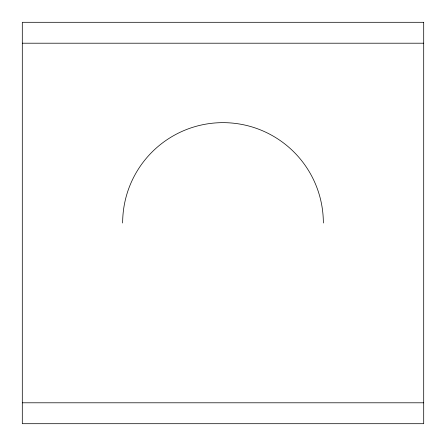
<?xml version="1.0" encoding="UTF-8"?>
<svg xmlns="http://www.w3.org/2000/svg" width="446" height="446" viewBox="0 0 446 446"><rect width="100%" height="100%" fill="white"/><g stroke="black" fill="none" stroke-linecap="round" stroke-linejoin="round"><path stroke-width="0.67" d="M22.3 43.206L423.7 43.206M22.3 402.794L423.7 402.794M122.65 223A100.35 100.35 0 0 1 223 122.65A100.35 100.35 0 0 1 323.35 223M423.7 22.3L22.3 22.3L22.3 423.7L423.7 423.7L423.7 22.3"/></g></svg>
